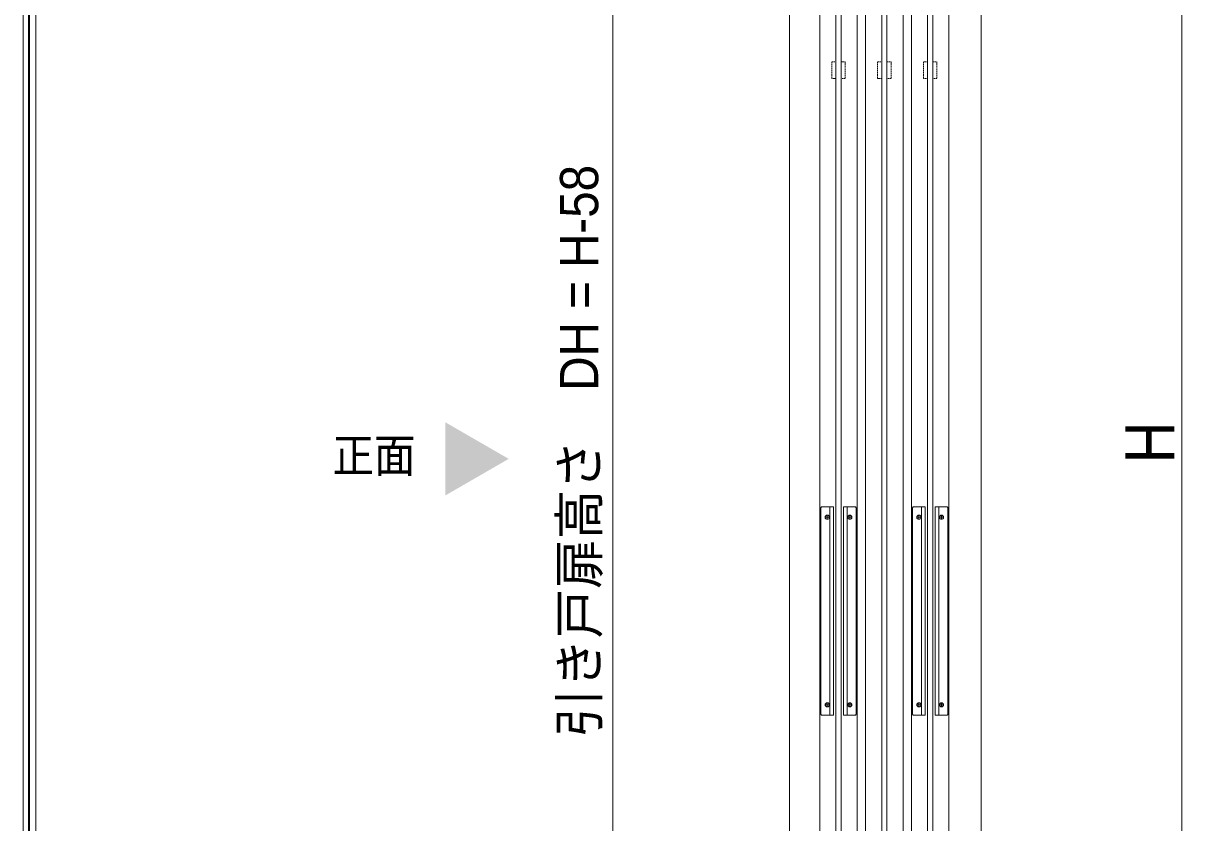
# Model space of a CAD drawing. Units: millimetres, scale not verified. Extents: x -6062 to 6062, y -3045 to 3045.
# Drawn here: x -1224 to -113, y -1140 to -373 of the extents above; entities that cross this region are included whole.
import ezdxf
from ezdxf.enums import TextEntityAlignment as Align

# ---------------------------------------------------------------- set-up
doc = ezdxf.new("R2010")
doc.units = ezdxf.units.MM
doc.header["$LTSCALE"] = 20
doc.linetypes.add('DASHED1', pattern=[1.8, 1.2, -0.6])
for name, color, linetype, lineweight in [('0-0_2寸法-1', 7, 'Continuous', 9), ('0-3_2寸法-3', 7, 'Continuous', 9), ('0-4_3一般', 7, 'Continuous', 9)]:
    doc.layers.add(name, color=color, linetype=linetype, lineweight=lineweight)
doc.styles.add('ＭＳ ゴシック', font='')
doc.styles.add('ＭＳ Ｐゴシック', font='')
doc.styles.get('ＭＳ ゴシック').set_extended_font_data('MS Gothic')
doc.styles.get('ＭＳ Ｐゴシック').set_extended_font_data('MS PGothic')

# ---------------------------------------------------------------- blocks, each defined once
blk = doc.blocks.new('グループ-9')
at = {"layer": '0-4_3一般'}
blk.add_lwpolyline([(28719.3, 6580), (28719.3, -38220), (28619.3, -38220), (28619.3, 6580)], close=True, dxfattribs=at)
blk = doc.blocks.new('グループ-10')
at = {"layer": '0-4_3一般'}
for p, q in [((27739.3, -38220), (27739.3, 6580)), ((27839.3, 6580), (27839.3, -38220))]:
    blk.add_line(p, q, dxfattribs=at)
blk = doc.blocks.new('グループ-13')
at = {"layer": '0-4_3一般'}
blk.add_lwpolyline([(28309.3, 7100), (29029.3, 7100), (29029.3, -38680), (28309.3, -38680)], close=True, dxfattribs=at)
blk = doc.blocks.new('グループ-16')
at = {"layer": '0-4_3一般'}
for p, q in [((27429.3, -38680), (27429.3, 7100)), ((28149.3, 7100), (28149.3, -38680))]:
    blk.add_line(p, q, dxfattribs=at)
blk = doc.blocks.new('グループ-22')
at = {"layer": '0-4_3一般'}
blk.add_lwpolyline([(26549.3, 7100), (27269.3, 7100), (27269.3, -38680), (26549.3, -38680)], close=True, dxfattribs=at)
blk = doc.blocks.new('グループ-24')
at = {"layer": '0-4_3一般'}
for p, q in [((26572.3, -16760), (26572.3, -20720)), ((26692.3, -16984), (26692.3, -16896)), ((26742.3, -20740), (26742.3, -16740)), ((27076.3, -16740), (27076.3, -20740)), ((27126.3, -16896), (27126.3, -16984)), ((27246.3, -20720), (27246.3, -16760)), ((26648.3, -16940), (26736.3, -16940)), ((27082.3, -16940), (27170.3, -16940)), ((26648.3, -20540), (26736.3, -20540)), ((26692.3, -20584), (26692.3, -20496)), ((27082.3, -20540), (27170.3, -20540)), ((27126.3, -20496), (27126.3, -20584))]:
    blk.add_line(p, q, dxfattribs=at)
for points in [[(26592.3, -20740), (26812.3, -20740), (26812.3, -16740), (26592.3, -16740)], [(27226.3, -16740), (27006.3, -16740), (27006.3, -20740), (27226.3, -20740)]]:
    blk.add_lwpolyline(points, dxfattribs=at)
for centre in [(26692.3, -16940), (27126.3, -16940), (26692.3, -20540), (27126.3, -20540)]:
    blk.add_circle(centre, 40, dxfattribs=at)
for centre, start, end in [((26592.3, -16760), 135, 180), ((26592.3, -16760), 90, 135), ((27226.3, -16760), 45, 90), ((27226.3, -16760), 0, 45), ((26592.3, -20720), 180, 225), ((26592.3, -20720), 225, 270), ((27226.3, -20720), 270, 315), ((27226.3, -20720), 315, 0)]:
    blk.add_arc(centre, 20, start, end, dxfattribs=at)
blk = doc.blocks.new('グループ-28')
at = {"layer": '0-4_3一般'}
blk.add_lwpolyline([(26959.3, 6580), (26959.3, -38220), (26859.3, -38220), (26859.3, 6580)], close=True, dxfattribs=at)
blk = doc.blocks.new('グループ-37')
at = {"layer": '0-4_3一般'}
for p, q in [((28332.3, -16760), (28332.3, -20720)), ((28572.3, -16740), (28352.3, -16740)), ((28452.3, -16984), (28452.3, -16896)), ((28502.3, -20740), (28502.3, -16740)), ((28572.3, -20740), (28572.3, -16740)), ((28766.3, -16740), (28766.3, -20740)), ((28986.3, -16740), (28766.3, -16740)), ((28836.3, -16740), (28836.3, -20740)), ((28886.3, -16896), (28886.3, -16984)), ((29006.3, -20720), (29006.3, -16760)), ((28408.3, -16940), (28496.3, -16940)), ((28842.3, -16940), (28930.3, -16940)), ((28408.3, -20540), (28496.3, -20540)), ((28452.3, -20584), (28452.3, -20496)), ((28842.3, -20540), (28930.3, -20540)), ((28886.3, -20496), (28886.3, -20584)), ((28352.3, -20740), (28572.3, -20740)), ((28766.3, -20740), (28986.3, -20740))]:
    blk.add_line(p, q, dxfattribs=at)
for centre in [(28452.3, -16940), (28886.3, -16940), (28452.3, -20540), (28886.3, -20540)]:
    blk.add_circle(centre, 40, dxfattribs=at)
for centre, start, end in [((28352.3, -16760), 135, 180), ((28352.3, -16760), 90, 135), ((28986.3, -16760), 45, 90), ((28986.3, -16760), 0, 45), ((28352.3, -20720), 180, 225), ((28352.3, -20720), 225, 270), ((28986.3, -20720), 270, 315), ((28986.3, -20720), 315, 0)]:
    blk.add_arc(centre, 20, start, end, dxfattribs=at)
blk = doc.blocks.new('グループ-40')
at = {"layer": '0-4_3一般', "linetype": 'DASHED1'}
for points in [[(26779.3, -8200), (26859.3, -8200), (26859.3, -8520), (26779.3, -8520)], [(26959.3, -8200), (27039.3, -8200), (27039.3, -8520), (26959.3, -8520)], [(27659.3, -8200), (27739.3, -8200), (27739.3, -8520), (27659.3, -8520)], [(27839.3, -8200), (27919.3, -8200), (27919.3, -8520), (27839.3, -8520)], [(28539.3, -8200), (28619.3, -8200), (28619.3, -8520), (28539.3, -8520)], [(28719.3, -8200), (28799.3, -8200), (28799.3, -8520), (28719.3, -8520)]]:
    blk.add_lwpolyline(points, close=True, dxfattribs=at)
at = {"layer": '0-4_3一般'}
for name in ['グループ-22', 'グループ-16', 'グループ-13', 'グループ-28', 'グループ-10', 'グループ-9', 'グループ-24', 'グループ-37']:
    blk.add_blockref(name, (0, 0), dxfattribs=at)
blk = doc.blocks.new('グループ-41')
at = {"layer": '0-4_3一般'}
blk.add_blockref('グループ-40', (0, 0), dxfattribs=at)
blk = doc.blocks.new('グループ-112')
at = {"layer": '0-4_3一般'}
blk.add_line((11360, 8000), (11360, -39000), dxfattribs=at)
blk = doc.blocks.new('グループ-113')
at = {"layer": '0-4_3一般'}
blk.add_line((11360, 7100), (11360, -38740), dxfattribs=at)
blk = doc.blocks.new('グループ-114')
at = {"layer": '0-4_3一般'}
for name in ['グループ-112', 'グループ-113']:
    blk.add_blockref(name, (0, 0), dxfattribs=at)
blk = doc.blocks.new('グループ-134')
at = {"layer": '0-4_3一般'}
blk.add_line((11380, -39000), (11380, 8000), dxfattribs=at)
blk.add_lwpolyline([(11500, 8000), (11260, 8000), (11260, -39000), (11500, -39000)], close=True, dxfattribs=at)
blk = doc.blocks.new('グループ-135')
at = {"layer": '0-4_3一般'}
for p, q in [((25969.3, 8000), (25969.3, -39000)), ((29649.3, 8000), (29649.3, -39000))]:
    blk.add_line(p, q, dxfattribs=at)

msp = doc.modelspace()

# ---------------------------------------------------------------- linework, layer by layer
at = {"layer": '0-0_2寸法-1'}
for p, q in [((-112.56, -1937.29), (-112.56, 387.29)), ((-658.54, 342.29), (-658.54, -1924.29))]:
    msp.add_line(p, q, dxfattribs=at)
at = {"layer": '0-3_2寸法-3'}
msp.add_solid([(-819.28, -755.93), (-758.54, -791), (-819.28, -826.07)], dxfattribs=at)

# ---------------------------------------------------------------- block references
at = {"layer": '0-4_3一般', "xscale": 0.05, "yscale": 0.05}
for name in ['グループ-41', 'グループ-114', 'グループ-134', 'グループ-135']:
    msp.add_blockref(name, (-1787.5, 0), dxfattribs=at)

# ---------------------------------------------------------------- texts
at = {"layer": '0-0_2寸法-1', "style": 'ＭＳ Ｐゴシック'}
for s, height, width, p in [('引き戸扉高さ\u3000DH = H-58', 36.69, 0.95, (-661.65, -1058.43)), ('H', 47.17, 0.9, (-105.49, -795.25))]:
    msp.add_text(s, height=height, rotation=90, dxfattribs=dict(at, width=width)).set_placement(p, align=Align.BOTTOM_LEFT)
at = {"layer": '0-3_2寸法-3', "style": 'ＭＳ ゴシック', "width": 0.9}
msp.add_text('正面', height=32.55, dxfattribs=at).set_placement((-927.76, -813.78), align=Align.BOTTOM_LEFT)

doc.saveas('drawing.dxf')
